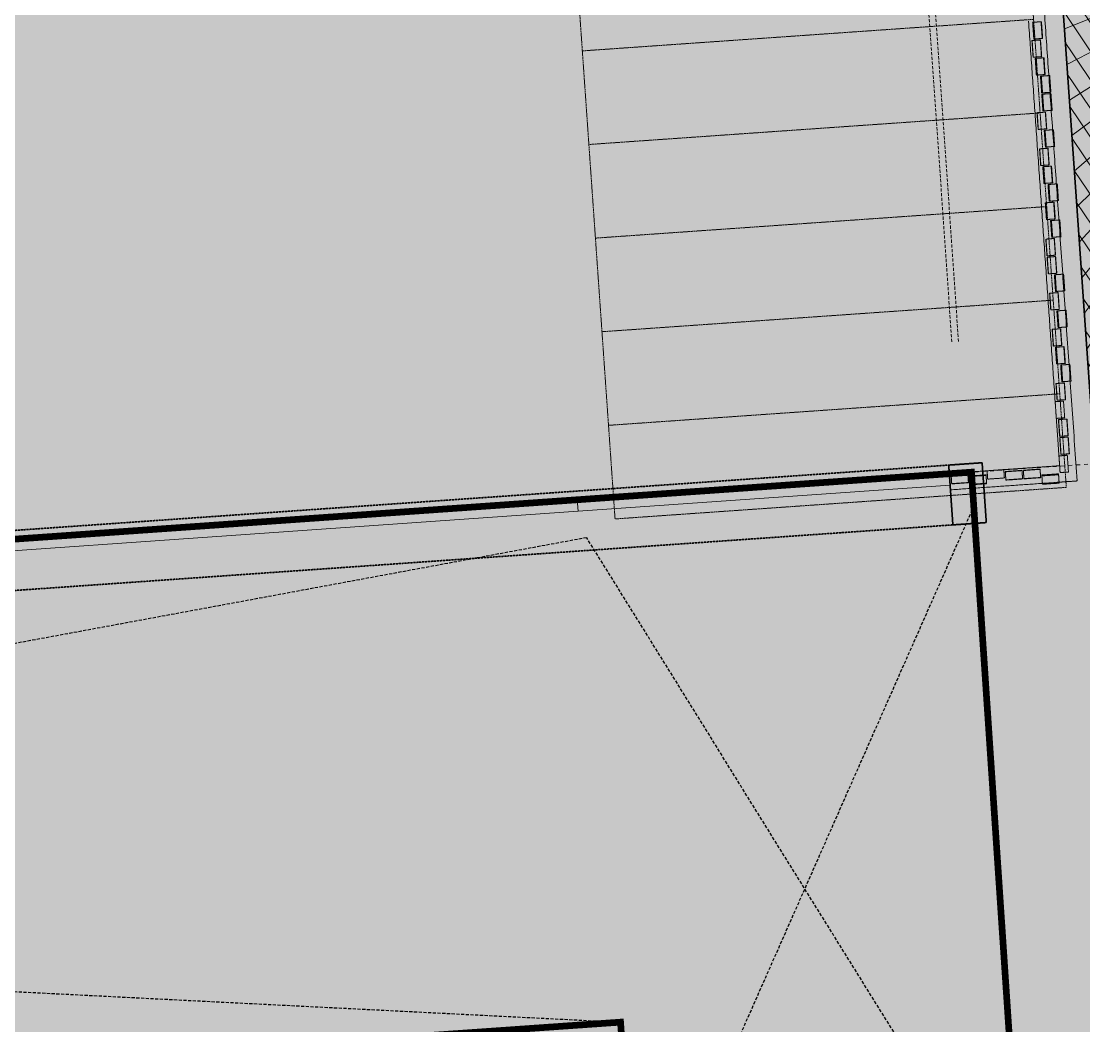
# Model space of a CAD drawing. Header units: millimetres. Extents: x 833941507 to 1669051331, y 817666127 to 1636299673.
# Drawn here: x 834531893 to 834535064, y 817975654 to 817978651 of the extents above; entities that cross this region are included whole.
import ezdxf

# ---------------------------------------------------------------- set-up
doc = ezdxf.new("R2010")
doc.units = ezdxf.units.MM
doc.header["$LTSCALE"] = 3
for name, pattern in [('3A35X-MADL-P-LRR-B01_seating$0$B0703', [4.6875, 3.125, -1.5625]), ('3A35X-MADL-P-LRR-B01_seating$0$HIDDEN', [0.375, 0.25, -0.125]), ('3A35X-MADL-P-LT-B01-0$0$ACAD_ISO02W033', [5, 4, -1]), ('ACAD_ISO04W033', [10, 8, -1, 0, -1]), ('B0606', [0.7813, 0.39065, -0.39065]), ('B0701', [2.34375, 1.5625, -0.78125]), ('B0703', [4.6875, 3.125, -1.5625]), ('HIDDEN', [0.375, 0.25, -0.125])]:
    doc.linetypes.add(name, pattern=pattern)
for name, color, linetype, lineweight in [('3A35X-MADL-P-LRR-B01_seating$0$UAJ-22INWA', 6, 'Continuous', 35), ('Hatch (LTC&CB)', 252, 'Continuous', 35), ('UAJ-22INWA', 6, 'Continuous', 35), ('UAJ-22INWA-a', 1, 'Continuous', 13), ('UAJ-22INWA-h', 251, 'Continuous', 9), ('UAJ-23FLOR-h', 251, 'Continuous', 9), ('UAJ-23FLOR-y', 8, 'B0701', 9), ('UAJ-24STAI', 8, 'Continuous', 35), ('UAJ-24STAI-a', 9, '3A35X-MADL-P-LT-B01-0$0$ACAD_ISO02W033', 13), ('UAJ-24STAI-d', 7, 'Continuous', 5), ('UAJ-24STAI-x', 9, 'ACAD_ISO04W033', 5), ('UAJ-24STAI-z', 8, 'B0606', 9), ('UAJ-25CEIL-z', 8, 'B0703', 9), ('UAJ-34RAIL-a', 1, 'Continuous', 13), ('UAJ-34RAIL-c', 254, 'Continuous', 9)]:
    doc.layers.add(name, color=color, linetype=linetype, lineweight=lineweight)
doc.layers.add('3A35X-MADL-P-LRR-B01_seating$0$UNS-VOID', color=251, linetype='3A35X-MADL-P-LRR-B01_seating$0$HIDDEN')

# ---------------------------------------------------------------- blocks, each defined once
blk = doc.blocks.new('*U418')
at = {"layer": 'UAJ-34RAIL-c'}
h = blk.add_hatch(color=256, dxfattribs=at)
h.dxf.hatch_style = 1
h.paths.add_polyline_path([(2039.4, 1350), (1939.4, 1350), (2301.2, 0), (2401.2, 0)])
h = blk.add_hatch(color=256, dxfattribs=at)
h.dxf.hatch_style = 1
h.paths.add_polyline_path([(1951.5, 1305), (0, 1305), (0, 1260), (1963.5, 1260)])
h = blk.add_hatch(color=256, dxfattribs=at)
h.dxf.hatch_style = 1
h.paths.add_polyline_path([(2277, 90), (0, 90), (0, 45), (2289.1, 45)])
at = {"layer": 'UAJ-24STAI-a'}
for points in [[(1939.4, 1350), (0, 1350), (0, 0), (2301.2, 0)], [(0, 0), (0, 1350)], [(280, 0), (280, 1350)], [(560, 0), (560, 1350)], [(840, 0), (840, 1350)], [(1120, 0), (1120, 1350)], [(1400, 0), (1400, 1350)], [(1680, 0), (1680, 1350)], [(1960, 0), (1960, 1350)], [(2240, 0), (2240, 1350)]]:
    blk.add_lwpolyline(points, dxfattribs=at)
at = {"layer": 'UAJ-24STAI-d'}
blk.add_line((0, 675), (2060, 675), dxfattribs=at)
at = {"layer": 'UAJ-24STAI-d', "flags": 128}
blk.add_lwpolyline([(2301.2, 0), (2185, 433.5), (2055.6, 916.5), (1939.4, 1350)], dxfattribs=at)
at = {"layer": 'UAJ-24STAI-x', "flags": 128}
blk.add_lwpolyline([(2401.2, 0), (2285, 433.5), (2155.6, 916.5), (2039.4, 1350)], dxfattribs=at)
at = {"layer": 'UAJ-24STAI-z'}
for points in [[(0, 0), (0, 1350)], [(280, 0), (280, 1350)], [(560, 0), (560, 1350)], [(840, 0), (840, 1350)], [(1120, 0), (1120, 1350)], [(1400, 0), (1400, 1350)], [(1680, 0), (1680, 1350)], [(1939.4, 1350), (4200, 1350), (4200, 0), (2301.2, 0)], [(1960, 0), (1960, 1350)], [(2240, 0), (2240, 1350)], [(2520, 0), (2520, 1350)], [(2800, 0), (2800, 1350)], [(3080, 0), (3080, 1350)], [(3360, 0), (3360, 1350)], [(3640, 0), (3640, 1350)], [(3920, 0), (3920, 1350)]]:
    blk.add_lwpolyline(points, dxfattribs=at)
at = {"layer": 'UAJ-34RAIL-a'}
blk.add_lwpolyline([(1939.4, 1350), (2301.2, 0), (2401.2, 0), (2039.4, 1350)], close=True, dxfattribs=at)
for points in [[(1963.5, 1260), (0, 1260), (0, 1305), (1951.5, 1305)], [(2289.1, 45), (0, 45), (0, 90), (2277, 90)]]:
    blk.add_lwpolyline(points, dxfattribs=at)
at = {"layer": 'UAJ-34RAIL-c'}
for points in [[(1951.5, 1305), (0, 1305), (0, 1260), (1963.5, 1260)], [(2277, 90), (0, 90), (0, 45), (2289.1, 45)]]:
    blk.add_lwpolyline(points, close=True, dxfattribs=at)
blk = doc.blocks.new('*U320')
at = {"layer": 'UAJ-22INWA-h'}
h = blk.add_hatch(dxfattribs=at)
h.set_pattern_fill('AFWERK', color=256, scale=50)
h.set_pattern_definition([(45, (-100, 24971.02), (-50, 50), []), (135, (-100, 24971.02), (-50, -50), [])])
h.paths.add_polyline_path([(0, 12118.7), (0, 13852.4), (100, 13852.4), (100, 12118.7)])
at = {"layer": 'UAJ-22INWA'}
for p, q in [((0, 12118.7), (0, 13852.4)), ((100, 13852.4), (100, 12122.3))]:
    blk.add_line(p, q, dxfattribs=at)
for points in [[(0, 13852.4), (100, 13852.4)], [(0, 12118.7), (100, 12118.7)]]:
    blk.add_lwpolyline(points, dxfattribs=at)
blk = doc.blocks.new('Finish Walls')
at = {"layer": 'UAJ-22INWA', "linetype": 'HIDDEN'}
for points in [[(834534661.1, 817977326.8), (834527229.2, 817976807.2), (834519797.2, 817976287.7)], [(834534661.1, 817977326.8), (834534710.9, 817977330.3), (834534760.8, 817977333.8)], [(834534661.1, 817977326.8), (834534667.3, 817977237.6), (834534673.5, 817977148.4)], [(834534760.8, 817977333.8), (834534767.1, 817977244.5), (834534773.3, 817977155.3)], [(834519809.7, 817976109.3), (834527241.6, 817976628.8), (834534673.5, 817977148.4)], [(834534773.3, 817977155.3), (834534723.4, 817977151.8), (834534673.5, 817977148.4)]]:
    blk.add_open_spline(points, degree=2, dxfattribs=at)
at = {"layer": 'UAJ-22INWA-a'}
for points in [[(834533552.6, 817977224.3), (834534662.9, 817977301.9), (834534665.4, 817977266.7), (834533555.1, 817977189)], [(834520883.7, 817976336.3), (834533552.6, 817977224.3), (834533555.1, 817977189), (834520886.2, 817976301)]]:
    blk.add_lwpolyline(points, close=True, dxfattribs=at)
for points, degree in [([(834534937, 817978816.2), (834534987.6, 817978092.3), (834535044.4, 817977279.5)], 2), ([(834534911.6, 817978648), (834534912.3, 817978648.1), (834534912.8, 817978648.1), (834534913, 817978648.1)], 3), ([(834534915.1, 817978598.1), (834534913.4, 817978623.1), (834534911.6, 817978648)], 2), ([(834534937.9, 817978649.8), (834534925.5, 817978649), (834534913, 817978648.1)], 2), ([(834534916.5, 817978598.2), (834534914.7, 817978623.2), (834534913, 817978648.1)], 2), ([(834534940.1, 817978599.9), (834534938.3, 817978624.8), (834534936.6, 817978649.8)], 2), ([(834534941.4, 817978600), (834534939.7, 817978624.9), (834534937.9, 817978649.8)], 2), ([(834534909.4, 817978593.7), (834534909.8, 817978593.7), (834534910, 817978593.8), (834534910.1, 817978593.8)], 3), ([(834534912.9, 817978543.8), (834534911.2, 817978568.8), (834534909.4, 817978593.7)], 2), ([(834534935, 817978595.5), (834534922.6, 817978594.6), (834534910.1, 817978593.8)], 2), ([(834534913.6, 817978543.9), (834534911.8, 817978568.8), (834534910.1, 817978593.8)], 2), ([(834534916.5, 817978598.2), (834534916.3, 817978598.2), (834534915.8, 817978598.2), (834534915.1, 817978598.1)], 3), ([(834534916.5, 817978598.2), (834534928.9, 817978599.1), (834534941.4, 817978600)], 2), ([(834534937.8, 817978545.6), (834534936.1, 817978570.5), (834534934.4, 817978595.5)], 2), ([(834534938.5, 817978545.6), (834534936.8, 817978570.6), (834534935, 817978595.5)], 2), ([(834534913.6, 817978543.9), (834534913.5, 817978543.9), (834534913.3, 817978543.9), (834534912.9, 817978543.8)], 3), ([(834534913.6, 817978543.9), (834534926.1, 817978544.8), (834534938.5, 817978545.6)], 2), ([(834534945.5, 817978542.1), (834534933, 817978541.2), (834534920.5, 817978540.4)], 2), ([(834534947.6, 817978492.1), (834534945.9, 817978517.1), (834534944.1, 817978542)], 2), ([(834534948.9, 817978492.2), (834534947.2, 817978517.2), (834534945.5, 817978542.1)], 2), ([(834534919.2, 817978540.3), (834534919.9, 817978540.3), (834534920.4, 817978540.4), (834534920.5, 817978540.4)], 3), ([(834534922.7, 817978490.4), (834534920.9, 817978515.3), (834534919.2, 817978540.3)], 2), ([(834534924, 817978490.5), (834534922.3, 817978515.4), (834534920.5, 817978540.4)], 2), ([(834534924, 817978490.5), (834534923.9, 817978490.5), (834534923.4, 817978490.4), (834534922.7, 817978490.4)], 3), ([(834534924, 817978490.5), (834534936.5, 817978491.4), (834534948.9, 817978492.2)], 2), ([(834534934.9, 817978487.2), (834534936.3, 817978487.3), (834534937.3, 817978487.4), (834534937.6, 817978487.4)], 3), ([(834534938.4, 817978437.4), (834534936.7, 817978462.3), (834534934.9, 817978487.2)], 2), ([(834534962.5, 817978489.2), (834534950.1, 817978488.3), (834534937.6, 817978487.4)], 2), ([(834534941.1, 817978437.6), (834534939.3, 817978462.5), (834534937.6, 817978487.4)], 2), ([(834534966, 817978439.3), (834534964.3, 817978464.2), (834534962.5, 817978489.2)], 2), ([(834534941.1, 817978437.6), (834534940.8, 817978437.5), (834534939.8, 817978437.5), (834534938.4, 817978437.4)], 3), ([(834534938.7, 817978433.4), (834534940.1, 817978433.5), (834534941.1, 817978433.5), (834534941.4, 817978433.6)], 3), ([(834534942.2, 817978383.5), (834534940.4, 817978408.4), (834534938.7, 817978433.4)], 2), ([(834534941.1, 817978437.6), (834534953.6, 817978438.4), (834534966, 817978439.3)], 2), ([(834534966.3, 817978435.3), (834534953.8, 817978434.4), (834534941.4, 817978433.6)], 2), ([(834534944.9, 817978383.7), (834534943.1, 817978408.6), (834534941.4, 817978433.6)], 2), ([(834534969.8, 817978385.4), (834534968, 817978410.4), (834534966.3, 817978435.3)], 2), ([(834534944.9, 817978383.7), (834534944.6, 817978383.7), (834534943.5, 817978383.6), (834534942.2, 817978383.5)], 3), ([(834534944.9, 817978383.7), (834534957.3, 817978384.6), (834534969.8, 817978385.4)], 2), ([(834534924.5, 817978378.2), (834534924.8, 817978378.3), (834534925.1, 817978378.3), (834534925.2, 817978378.3)], 3), ([(834534928, 817978328.4), (834534926.2, 817978353.3), (834534924.5, 817978378.2)], 2), ([(834534950.1, 817978380), (834534937.6, 817978379.2), (834534925.2, 817978378.3)], 2), ([(834534928.6, 817978328.4), (834534926.9, 817978353.4), (834534925.2, 817978378.3)], 2), ([(834534952.9, 817978330.1), (834534951.2, 817978355.1), (834534949.4, 817978380)], 2), ([(834534953.6, 817978330.2), (834534951.8, 817978355.1), (834534950.1, 817978380)], 2), ([(834534928.6, 817978328.4), (834534928.6, 817978328.4), (834534928.3, 817978328.4), (834534928, 817978328.4)], 3), ([(834534928.6, 817978328.4), (834534941.1, 817978329.3), (834534953.6, 817978330.2)], 2), ([(834534946.2, 817978325.6), (834534947.6, 817978325.7), (834534948.6, 817978325.8), (834534948.9, 817978325.8)], 3), ([(834534949.7, 817978275.8), (834534948, 817978300.7), (834534946.2, 817978325.6)], 2), ([(834534973.8, 817978327.6), (834534961.4, 817978326.7), (834534948.9, 817978325.8)], 2), ([(834534952.4, 817978275.9), (834534950.6, 817978300.9), (834534948.9, 817978325.8)], 2), ([(834534977.3, 817978277.7), (834534975.6, 817978302.6), (834534973.8, 817978327.6)], 2), ([(834534932, 817978270.5), (834534932.4, 817978270.5), (834534932.6, 817978270.6), (834534932.7, 817978270.6)], 3), ([(834534935.5, 817978220.6), (834534933.8, 817978245.6), (834534932, 817978270.5)], 2), ([(834534957.6, 817978272.3), (834534945.2, 817978271.4), (834534932.7, 817978270.6)], 2), ([(834534936.2, 817978220.7), (834534934.4, 817978245.6), (834534932.7, 817978270.6)], 2), ([(834534952.4, 817978275.9), (834534952.1, 817978275.9), (834534951.1, 817978275.9), (834534949.7, 817978275.8)], 3), ([(834534952.4, 817978275.9), (834534964.9, 817978276.8), (834534977.3, 817978277.7)], 2), ([(834534960.4, 817978222.4), (834534958.7, 817978247.3), (834534957, 817978272.3)], 2), ([(834534961.1, 817978222.4), (834534959.4, 817978247.4), (834534957.6, 817978272.3)], 2), ([(834534936.2, 817978220.7), (834534936.1, 817978220.7), (834534935.8, 817978220.7), (834534935.5, 817978220.6)], 3), ([(834534936.2, 817978220.7), (834534948.6, 817978221.6), (834534961.1, 817978222.4)], 2), ([(834534941.8, 817978217.1), (834534942.5, 817978217.1), (834534943, 817978217.1), (834534943.1, 817978217.2)], 3), ([(834534945.3, 817978167.2), (834534943.5, 817978192.1), (834534941.8, 817978217.1)], 2), ([(834534968.1, 817978218.9), (834534955.6, 817978218), (834534943.1, 817978217.2)], 2), ([(834534946.6, 817978167.3), (834534944.9, 817978192.2), (834534943.1, 817978217.2)], 2), ([(834534970.2, 817978168.9), (834534968.5, 817978193.9), (834534966.7, 817978218.8)], 2), ([(834534971.5, 817978169), (834534969.8, 817978194), (834534968.1, 817978218.9)], 2), ([(834534946.6, 817978167.3), (834534946.5, 817978167.3), (834534945.9, 817978167.2), (834534945.3, 817978167.2)], 3), ([(834534946.6, 817978167.3), (834534959.1, 817978168.1), (834534971.5, 817978169)], 2), ([(834534957.5, 817978164), (834534958.9, 817978164.1), (834534959.9, 817978164.2), (834534960.2, 817978164.2)], 3), ([(834534961, 817978114.2), (834534959.2, 817978139.1), (834534957.5, 817978164)], 2), ([(834534985.1, 817978166), (834534972.7, 817978165.1), (834534960.2, 817978164.2)], 2), ([(834534963.7, 817978114.3), (834534961.9, 817978139.3), (834534960.2, 817978164.2)], 2), ([(834534988.6, 817978116.1), (834534986.9, 817978141), (834534985.1, 817978166)], 2), ([(834534949.3, 817978109.3), (834534950, 817978109.4), (834534950.5, 817978109.4), (834534950.6, 817978109.4)], 3), ([(834534952.8, 817978059.4), (834534951, 817978084.4), (834534949.3, 817978109.3)], 2), ([(834534975.6, 817978111.2), (834534963.1, 817978110.3), (834534950.6, 817978109.4)], 2), ([(834534954.1, 817978059.5), (834534952.4, 817978084.5), (834534950.6, 817978109.4)], 2), ([(834534963.7, 817978114.3), (834534963.4, 817978114.3), (834534962.4, 817978114.2), (834534961, 817978114.2)], 3), ([(834534963.7, 817978114.3), (834534976.2, 817978115.2), (834534988.6, 817978116.1)], 2), ([(834534977.7, 817978061.2), (834534976, 817978086.1), (834534974.2, 817978111.1)], 2), ([(834534979.1, 817978061.3), (834534977.3, 817978086.2), (834534975.6, 817978111.2)], 2), ([(834534954.1, 817978059.5), (834534954, 817978059.5), (834534953.5, 817978059.5), (834534952.8, 817978059.4)], 3), ([(834534954.1, 817978059.5), (834534966.6, 817978060.4), (834534979.1, 817978061.3)], 2), ([(834534965, 817978056.3), (834534966.4, 817978056.4), (834534967.4, 817978056.5), (834534967.7, 817978056.5)], 3), ([(834534968.5, 817978006.4), (834534966.8, 817978031.4), (834534965, 817978056.3)], 2), ([(834534992.7, 817978058.2), (834534980.2, 817978057.4), (834534967.7, 817978056.5)], 2), ([(834534971.2, 817978006.6), (834534969.5, 817978031.5), (834534967.7, 817978056.5)], 2), ([(834534996.2, 817978008.3), (834534994.4, 817978033.3), (834534992.7, 817978058.2)], 2), ([(834534976.5, 817978003), (834534964, 817978002.1), (834534951.5, 817978001.2)], 2), ([(834534971.2, 817978006.6), (834534970.9, 817978006.6), (834534969.9, 817978006.5), (834534968.5, 817978006.4)], 3), ([(834534971.2, 817978006.6), (834534983.7, 817978007.5), (834534996.2, 817978008.3)], 2), ([(834534979.3, 817977953), (834534977.5, 817977978), (834534975.8, 817978002.9)], 2), ([(834534979.9, 817977953.1), (834534978.2, 817977978), (834534976.5, 817978003)], 2), ([(834534950.8, 817978001.2), (834534951.2, 817978001.2), (834534951.4, 817978001.2), (834534951.5, 817978001.2)], 3), ([(834534954.3, 817977951.3), (834534952.6, 817977976.2), (834534950.8, 817978001.2)], 2), ([(834534955, 817977951.3), (834534953.3, 817977976.3), (834534951.5, 817978001.2)], 2), ([(834534954.6, 817977947.3), (834534955, 817977947.3), (834534955.2, 817977947.3), (834534955.3, 817977947.3)], 3), ([(834534958.1, 817977897.4), (834534956.4, 817977922.4), (834534954.6, 817977947.3)], 2), ([(834534955, 817977951.3), (834534954.9, 817977951.3), (834534954.7, 817977951.3), (834534954.3, 817977951.3)], 3), ([(834534955, 817977951.3), (834534967.5, 817977952.2), (834534979.9, 817977953.1)], 2), ([(834534980.2, 817977949.1), (834534967.8, 817977948.2), (834534955.3, 817977947.3)], 2), ([(834534958.8, 817977897.5), (834534957, 817977922.4), (834534955.3, 817977947.3)], 2), ([(834534983, 817977899.2), (834534981.3, 817977924.1), (834534979.6, 817977949)], 2), ([(834534983.7, 817977899.2), (834534982, 817977924.2), (834534980.2, 817977949.1)], 2), ([(834534958.8, 817977897.5), (834534958.7, 817977897.5), (834534958.4, 817977897.4), (834534958.1, 817977897.4)], 3), ([(834534958.8, 817977897.5), (834534971.2, 817977898.3), (834534983.7, 817977899.2)], 2), ([(834534976.3, 817977894.7), (834534977.7, 817977894.8), (834534978.7, 817977894.9), (834534979, 817977894.9)], 3), ([(834534979.8, 817977844.8), (834534978.1, 817977869.7), (834534976.3, 817977894.7)], 2), ([(834535004, 817977896.6), (834534991.5, 817977895.7), (834534979, 817977894.9)], 2), ([(834534982.5, 817977845), (834534980.8, 817977869.9), (834534979, 817977894.9)], 2), ([(834535007.5, 817977846.7), (834535005.7, 817977871.7), (834535004, 817977896.6)], 2), ([(834534982.5, 817977845), (834534982.2, 817977845), (834534981.2, 817977844.9), (834534979.8, 817977844.8)], 3), ([(834534982.5, 817977845), (834534995, 817977845.9), (834535007.5, 817977846.7)], 2), ([(834534962.1, 817977839.6), (834534962.5, 817977839.6), (834534962.7, 817977839.6), (834534962.8, 817977839.6)], 3), ([(834534965.6, 817977789.7), (834534963.9, 817977814.6), (834534962.1, 817977839.6)], 2), ([(834534987.8, 817977841.4), (834534975.3, 817977840.5), (834534962.8, 817977839.6)], 2), ([(834534966.3, 817977789.7), (834534964.6, 817977814.7), (834534962.8, 817977839.6)], 2), ([(834534990.6, 817977791.4), (834534988.8, 817977816.4), (834534987.1, 817977841.3)], 2), ([(834534991.2, 817977791.5), (834534989.5, 817977816.4), (834534987.8, 817977841.4)], 2), ([(834534966.3, 817977789.7), (834534966.2, 817977789.7), (834534966, 817977789.7), (834534965.6, 817977789.7)], 3), ([(834534966.3, 817977789.7), (834534978.8, 817977790.6), (834534991.2, 817977791.5)], 2), ([(834534983.9, 817977787), (834534985.2, 817977787), (834534986.3, 817977787.1), (834534986.6, 817977787.1)], 3), ([(834534987.4, 817977737.1), (834534985.6, 817977762), (834534983.9, 817977787)], 2), ([(834535011.5, 817977788.9), (834534999, 817977788), (834534986.6, 817977787.1)], 2), ([(834534990, 817977737.3), (834534988.3, 817977762.2), (834534986.6, 817977787.1)], 2), ([(834535015, 817977739), (834535013.2, 817977763.9), (834535011.5, 817977788.9)], 2), ([(834534969.7, 817977731.8), (834534970, 817977731.9), (834534970.3, 817977731.9), (834534970.3, 817977731.9)], 3), ([(834534973.2, 817977681.9), (834534971.4, 817977706.9), (834534969.7, 817977731.8)], 2), ([(834534995.3, 817977733.6), (834534982.8, 817977732.7), (834534970.3, 817977731.9)], 2), ([(834534973.8, 817977682), (834534972.1, 817977706.9), (834534970.3, 817977731.9)], 2), ([(834534990, 817977737.3), (834534989.8, 817977737.2), (834534988.7, 817977737.2), (834534987.4, 817977737.1)], 3), ([(834534990, 817977737.3), (834535002.5, 817977738.1), (834535015, 817977739)], 2), ([(834534998.1, 817977683.7), (834534996.4, 817977708.6), (834534994.6, 817977733.6)], 2), ([(834534998.8, 817977683.7), (834534997, 817977708.7), (834534995.3, 817977733.6)], 2), ([(834534973.8, 817977682), (834534973.8, 817977682), (834534973.5, 817977682), (834534973.2, 817977681.9)], 3), ([(834534973.8, 817977682), (834534986.3, 817977682.9), (834534998.8, 817977683.7)], 2), ([(834534979.4, 817977678.4), (834534980.1, 817977678.4), (834534980.6, 817977678.5), (834534980.8, 817977678.5)], 3), ([(834534982.9, 817977628.5), (834534981.2, 817977653.4), (834534979.4, 817977678.4)], 2), ([(834535005.7, 817977680.2), (834534993.2, 817977679.3), (834534980.8, 817977678.5)], 2), ([(834534984.3, 817977628.6), (834534982.5, 817977653.5), (834534980.8, 817977678.5)], 2), ([(834535007.9, 817977630.2), (834535006.1, 817977655.2), (834535004.4, 817977680.1)], 2), ([(834535009.2, 817977630.3), (834535007.5, 817977655.3), (834535005.7, 817977680.2)], 2), ([(834534984.3, 817977628.6), (834534984.1, 817977628.6), (834534983.6, 817977628.5), (834534982.9, 817977628.5)], 3), ([(834534984.3, 817977628.6), (834534996.7, 817977629.5), (834535009.2, 817977630.3)], 2), ([(834534995.2, 817977625.3), (834534996.5, 817977625.4), (834534997.6, 817977625.5), (834534997.9, 817977625.5)], 3), ([(834534998.6, 817977575.5), (834534996.9, 817977600.4), (834534995.2, 817977625.3)], 2), ([(834535022.8, 817977627.3), (834535010.3, 817977626.4), (834534997.9, 817977625.5)], 2), ([(834535001.3, 817977575.7), (834534999.6, 817977600.6), (834534997.9, 817977625.5)], 2), ([(834535026.3, 817977577.4), (834535024.5, 817977602.3), (834535022.8, 817977627.3)], 2), ([(834534981, 817977570.2), (834534981.3, 817977570.2), (834534981.6, 817977570.3), (834534981.6, 817977570.3)], 3), ([(834534984.5, 817977520.3), (834534982.7, 817977545.3), (834534981, 817977570.2)], 2), ([(834535006.6, 817977572), (834534994.1, 817977571.1), (834534981.6, 817977570.3)], 2), ([(834534985.1, 817977520.4), (834534983.4, 817977545.3), (834534981.6, 817977570.3)], 2), ([(834535001.3, 817977575.7), (834535001.1, 817977575.6), (834535000, 817977575.6), (834534998.6, 817977575.5)], 3), ([(834535001.3, 817977575.7), (834535013.8, 817977576.5), (834535026.3, 817977577.4)], 2), ([(834535009.4, 817977522.1), (834535007.7, 817977547), (834535005.9, 817977572)], 2), ([(834535010.1, 817977522.1), (834535008.3, 817977547.1), (834535006.6, 817977572)], 2), ([(834535003.7, 817977517.7), (834534991.2, 817977516.8), (834534978.8, 817977515.9)], 2), ([(834534982.2, 817977466.1), (834534980.5, 817977491), (834534978.8, 817977515.9)], 2), ([(834534985.1, 817977520.4), (834534985.1, 817977520.4), (834534984.8, 817977520.4), (834534984.5, 817977520.3)], 3), ([(834534985.1, 817977520.4), (834534997.6, 817977521.3), (834535010.1, 817977522.1)], 2), ([(834535007.2, 817977467.8), (834535005.4, 817977492.7), (834535003.7, 817977517.7)], 2), ([(834534982.2, 817977466.1), (834534994.7, 817977466.9), (834535007.2, 817977467.8)], 2), ([(834535014.1, 817977464.3), (834535001.6, 817977463.4), (834534989.2, 817977462.5)], 2), ([(834535016.9, 817977414.3), (834535015.2, 817977439.3), (834535013.4, 817977464.2)], 2), ([(834535017.6, 817977414.4), (834535015.9, 817977439.3), (834535014.1, 817977464.3)], 2), ([(834534988.5, 817977462.5), (834534988.8, 817977462.5), (834534989.1, 817977462.5), (834534989.2, 817977462.5)], 3), ([(834534992, 817977412.6), (834534990.2, 817977437.5), (834534988.5, 817977462.5)], 2), ([(834534992.7, 817977412.7), (834534990.9, 817977437.6), (834534989.2, 817977462.5)], 2), ([(834534992.7, 817977412.7), (834534992.6, 817977412.6), (834534992.3, 817977412.6), (834534992, 817977412.6)], 3), ([(834534992.3, 817977408.6), (834534992.6, 817977408.6), (834534992.9, 817977408.7), (834534992.9, 817977408.7)], 3), ([(834534995.8, 817977358.7), (834534994, 817977383.7), (834534992.3, 817977408.6)], 2), ([(834534992.7, 817977412.7), (834535005.1, 817977413.5), (834535017.6, 817977414.4)], 2), ([(834535017.9, 817977410.4), (834535005.4, 817977409.5), (834534992.9, 817977408.7)], 2), ([(834534996.4, 817977358.8), (834534994.7, 817977383.7), (834534992.9, 817977408.7)], 2), ([(834535020.7, 817977360.5), (834535019, 817977385.4), (834535017.2, 817977410.4)], 2), ([(834535021.4, 817977360.5), (834535019.6, 817977385.5), (834535017.9, 817977410.4)], 2), ([(834535015, 817977356.1), (834535002.5, 817977355.2), (834534990.1, 817977354.3)], 2), ([(834534993.5, 817977304.5), (834534991.8, 817977329.4), (834534990.1, 817977354.3)], 2), ([(834534996.4, 817977358.8), (834534996.4, 817977358.8), (834534996.1, 817977358.8), (834534995.8, 817977358.7)], 3), ([(834534996.4, 817977358.8), (834535008.9, 817977359.7), (834535021.4, 817977360.5)], 2), ([(834535018.5, 817977306.2), (834535016.7, 817977331.1), (834535015, 817977356.1)], 2), ([(834534775.6, 817977309.8), (834534800.6, 817977311.5), (834534825.5, 817977313.3)], 2), ([(834534775.6, 817977309.8), (834534776.5, 817977297.3), (834534777.4, 817977284.9)], 2), ([(834534827.2, 817977288.4), (834534826.4, 817977300.8), (834534825.5, 817977313.3)], 2), ([(834534829.9, 817977307.6), (834534854.9, 817977309.3), (834534879.8, 817977311.1)], 2), ([(834534830, 817977306.9), (834534830, 817977307), (834534829.9, 817977307.2), (834534829.9, 817977307.6)], 3), ([(834534830, 817977306.9), (834534854.9, 817977308.7), (834534879.8, 817977310.4)], 2), ([(834534830, 817977306.9), (834534830.8, 817977294.4), (834534831.7, 817977282)], 2), ([(834534879.8, 817977311.1), (834534879.8, 817977310.7), (834534879.8, 817977310.5), (834534879.8, 817977310.4)], 3), ([(834534881.6, 817977285.5), (834534880.7, 817977297.9), (834534879.8, 817977310.4)], 2), ([(834534883.8, 817977311.4), (834534908.7, 817977313.1), (834534933.7, 817977314.8)], 2), ([(834534883.8, 817977310.7), (834534908.8, 817977312.4), (834534933.7, 817977314.2)], 2), ([(834534883.8, 817977310.7), (834534883.8, 817977310.7), (834534883.8, 817977311), (834534883.8, 817977311.4)], 3), ([(834534883.8, 817977310.7), (834534884.7, 817977298.2), (834534885.6, 817977285.7)], 2), ([(834534933.7, 817977314.8), (834534933.7, 817977314.5), (834534933.7, 817977314.2), (834534933.7, 817977314.2)], 3), ([(834534935.5, 817977289.2), (834534934.6, 817977301.7), (834534933.7, 817977314.2)], 2), ([(834534993.5, 817977304.5), (834535006, 817977305.3), (834535018.5, 817977306.2)], 2), ([(834534666.3, 817977253), (834534664.6, 817977277.5), (834534662.9, 817977301.9)], 2), ([(834534995.5, 817977276.1), (834534830.9, 817977264.6), (834534666.3, 817977253)], 2), ([(834534668.3, 817977296.3), (834534693.2, 817977298), (834534718.2, 817977299.8)], 2), ([(834534668.4, 817977295.6), (834534668.4, 817977295.7), (834534668.3, 817977295.9), (834534668.3, 817977296.3)], 3), ([(834534668.4, 817977295.6), (834534693.3, 817977297.4), (834534718.2, 817977299.1)], 2), ([(834534668.4, 817977295.6), (834534669.2, 817977283.1), (834534670.1, 817977270.7)], 2), ([(834534670.1, 817977271.3), (834534695, 817977273.1), (834534719.9, 817977274.8)], 2), ([(834534670.1, 817977270.7), (834534695, 817977272.4), (834534720, 817977274.2)], 2), ([(834534718.2, 817977299.8), (834534718.2, 817977299.4), (834534718.2, 817977299.2), (834534718.2, 817977299.1)], 3), ([(834534720, 817977274.2), (834534719.1, 817977286.6), (834534718.2, 817977299.1)], 2), ([(834534722.6, 817977294.1), (834534747.5, 817977295.8), (834534772.5, 817977297.6)], 2), ([(834534722.7, 817977292.7), (834534722.7, 817977292.9), (834534722.6, 817977293.4), (834534722.6, 817977294.1)], 3), ([(834534722.7, 817977292.7), (834534747.6, 817977294.5), (834534772.6, 817977296.2)], 2), ([(834534722.7, 817977292.7), (834534723.6, 817977280.3), (834534724.4, 817977267.8)], 2), ([(834534772.5, 817977297.6), (834534772.5, 817977296.9), (834534772.6, 817977296.4), (834534772.6, 817977296.2)], 3), ([(834534774.3, 817977271.3), (834534773.4, 817977283.7), (834534772.6, 817977296.2)], 2), ([(834534777.4, 817977284.9), (834534802.3, 817977286.6), (834534827.2, 817977288.4)], 2), ([(834534831.7, 817977282.6), (834534856.6, 817977284.4), (834534881.5, 817977286.1)], 2), ([(834534831.7, 817977282), (834534856.6, 817977283.7), (834534881.6, 817977285.5)], 2), ([(834534885.5, 817977286.4), (834534910.5, 817977288.2), (834534935.4, 817977289.9)], 2), ([(834534885.6, 817977285.7), (834534910.5, 817977287.5), (834534935.5, 817977289.2)], 2), ([(834534938.9, 817977297.2), (834534963.8, 817977298.9), (834534988.8, 817977300.6)], 2), ([(834534939.1, 817977294.5), (834534939.1, 817977294.7), (834534939, 817977295.8), (834534938.9, 817977297.2)], 3), ([(834534939.1, 817977294.5), (834534964, 817977296.2), (834534989, 817977298)], 2), ([(834534939.1, 817977294.5), (834534940, 817977282), (834534940.8, 817977269.5)], 2), ([(834534988.8, 817977300.6), (834534988.9, 817977299.3), (834534989, 817977298.2), (834534989, 817977298)], 3), ([(834534990.7, 817977273), (834534989.8, 817977285.5), (834534989, 817977298)], 2), ([(834535044.4, 817977279.5), (834535020, 817977277.8), (834534995.5, 817977276.1)], 2), ([(834534724.3, 817977269.1), (834534749.3, 817977270.9), (834534774.2, 817977272.6)], 2), ([(834534724.4, 817977267.8), (834534749.4, 817977269.5), (834534774.3, 817977271.3)], 2), ([(834534940.8, 817977269.5), (834534965.8, 817977271.3), (834534990.7, 817977273)], 2)]:
    blk.add_open_spline(points, degree=degree, dxfattribs=at)
at = {"layer": 'UAJ-22INWA-h'}
for points in [[(834534899.4, 817978651.2), (834534939.1, 817978083.5), (834534978.8, 817977515.9)], [(834534982.2, 817977466.1), (834534985.8, 817977415.5), (834534992.1, 817977324.9)], [(834534775.6, 817977309.8), (834534719.3, 817977305.9), (834534662.9, 817977301.9)], [(834534992.1, 817977324.9), (834534908.8, 817977319.1), (834534825.5, 817977313.3)]]:
    blk.add_open_spline(points, degree=2, dxfattribs=at)
at = {"layer": 'UAJ-22INWA', "xscale": -1, "rotation": 3.998908661042605}
blk.add_blockref('*U320', (834536049.8, 817965134.5), dxfattribs=at)
blk = doc.blocks.new('LRR Curtain')
at = {"layer": 'UAJ-25CEIL-z', "linetype": 'B0703'}
for points in [[(-20980.1, -65342.3), (-20980.1, -50292.3, 0.414214), (-21490.1, -49782.3), (-35490.1, -49782.3, 0.414214), (-36000.1, -50292.3), (-36000.1, -65342.3)], [(-21000.1, -65342.3), (-21000.1, -50292.3, 0.414214), (-21490.1, -49802.3), (-35490.1, -49802.3, 0.414214), (-35980.1, -50292.3), (-35980.1, -65342.3)]]:
    blk.add_lwpolyline(points, format="xyb", dxfattribs=at)
blk = doc.blocks.new('LRR-B01-WALL FINISH')
at = {"layer": 'UAJ-23FLOR-y', "linetype": 'B0606', "ltscale": 10}
blk.add_lwpolyline([(834519235.5, 817976221.6), (834535186.7, 817977337.3)], dxfattribs=at)
blk.add_blockref('Finish Walls', (0, 0))
at = {"rotation": 3.998908525846276}
blk.add_blockref('LRR Curtain', (834551062.6, 818044341.9), dxfattribs=at)
blk = doc.blocks.new('GBP-LTC-LB01')
at = {"layer": 'UAJ-23FLOR-h'}
h = blk.add_hatch(dxfattribs=at)
h.set_pattern_fill('EARTH,_O', color=256, scale=180, angle=45)
h.set_pattern_definition([(48.9989, (834576001.8, 818046085.3), (-112.727, 1612.5107), [1143, -1143]), (48.9989, (834575678.3, 818046366.6), (-112.727, 1612.5107), [1143, -1143]), (48.9989, (834575354.8, 818046647.8), (-112.727, 1612.5107), [1143, -1143]), (138.9989, (834575340.7, 818046849.3), (-1612.5107, -112.727), [1143, -1143]), (138.9989, (834575621.9, 818047172.8), (-1612.5107, -112.727), [1143, -1143]), (138.9989, (834575903.1, 818047496.3), (-1612.5107, -112.727), [1143, -1143])])
h.paths.add_polyline_path([(834572173.1, 818200349.2), (834310583.7, 818182062.1), (834331502.2, 817882831.7), (834364939.7, 817885169.2), (834473095.7, 818011283.6), (834480533.7, 818020120.4), (834485095.1, 818025709.5), (834491375.7, 818033619), (834497063.4, 818041013), (834493145.8, 818043678.7), (834512788.5, 818074029.2), (834518712.5, 818083675.2), (834526231.3, 818096325.1), (834534646, 818111073), (834545956, 818131981.3), (834557204.6, 818154198.8), (834564040, 818168496.8), (834570941.2, 818183576.4), (834578367.8, 818200696.3)])
h.paths.add_polyline_path([(834382131.3, 817956470), (834418268.7, 817958996.1), (834422062.4, 817963855.9), (834428403, 817964299.4), (834467239.2, 818010695.6), (834466445.2, 818021738.8), (834476097.7, 818035709), (834485267.1, 818048983.2), (834487014.9, 818051460.4), (834497268.3, 818067303.4), (834492893.4, 818129890.1), (834448056.6, 818126755.7), (834416896.6, 818105052.1), (834382061.4, 818080789), (834386167.4, 818022059.2), (834377588.4, 818021459.5)], flags=16)
edge = h.paths.add_edge_path(flags=16)
edge.add_line((834540292.3, 818142076.1), (834533466.3, 818141614.1))
edge.add_line((834533466.3, 818141614.1), (834523258, 818143862.7))
edge.add_line((834523258, 818143862.7), (834525896.9, 818155838.9))
edge.add_arc((834558382.4, 818267025.4), 115835, 237.218398, 253.713127, ccw=False)
edge.add_line((834495664.9, 818169638.3), (834498267.6, 818132357))
edge.add_line((834498267.6, 818132357), (834496346.4, 818130135))
edge.add_line((834496346.4, 818130135), (834492879.9, 818129892.7))
edge.add_line((834492879.9, 818129892.7), (834494229.6, 818110587.6))
edge.add_line((834494229.6, 818110587.6), (834496326.1, 818110708.4))
edge.add_line((834496326.1, 818110708.4), (834498420.2, 818080753.6))
edge.add_line((834498420.2, 818080753.6), (834498046.1, 818080727.4))
edge.add_line((834498046.1, 818080727.4), (834498254.5, 818077746.4))
edge.add_line((834498254.5, 818077746.4), (834503061.1, 818078082.4))
edge.add_line((834503061.1, 818078082.4), (834504979.5, 818081212.1))
edge.add_line((834504979.5, 818081212.1), (834509429, 818088470.9))
edge.add_line((834509429, 818088470.9), (834515217.2, 818097913.6))
edge.add_line((834515217.2, 818097913.6), (834526067.4, 818116415.5))
edge.add_line((834526067.4, 818116415.5), (834532489.2, 818127888.7))
edge.add_line((834532489.2, 818127888.7), (834534830.9, 818132146.3))
edge.add_line((834534830.9, 818132146.3), (834540292.3, 818142076.1))
h = blk.add_hatch(dxfattribs=at)
h.set_pattern_fill('EARTH,_O', color=256, scale=180, angle=45)
h.set_pattern_definition([(45.0000001, (-1082349.7, 54794.9), (-3e-06, 1616.4461018), [1143, -1143]), (45.0000001, (-1082652.8, 55098), (-3e-06, 1616.4461018), [1143, -1143]), (45.0000001, (-1082955.9, 55401.1), (-3e-06, 1616.4461018), [1143, -1143]), (135.0000001, (-1082955.9, 55603.1), (-1616.4461018, -3e-06), [1143, -1143]), (135.0000001, (-1082652.8, 55906.2), (-1616.4461018, -3e-06), [1143, -1143]), (135.0000001, (-1082349.7, 56209.3), (-1616.4461018, -3e-06), [1143, -1143])])
h.paths.add_polyline_path([(834669469.3, 818015499.2), (834651080.8, 818014213.8), (834651091.3, 818014066), (834669479.8, 818015351.5)], flags=16)
edge = h.paths.add_edge_path()
edge.add_arc((834611763.6, 818123015.1), 22001.3, 94.00072, 118.68868)
edge.add_line((834601201.9, 818142315.5), (834593918.3, 818141228.4))
edge.add_arc((834611768.4, 818123014), 25502.7, 93.99716, 134.42127, ccw=False)
edge.add_line((834609990.7, 818148454.7), (834618164.4, 818149025.8))
edge.add_line((834618164.4, 818149025.8), (834618408.3, 818145534.9))
edge.add_line((834618408.3, 818145534.9), (834616365.4, 818145392.2))
edge.add_line((834616365.4, 818145392.2), (834616609.4, 818141900.7))
edge.add_line((834616609.4, 818141900.7), (834611621.5, 818141552.2))
edge.add_line((834611621.5, 818141552.2), (834611377.6, 818145043.1))
edge.add_line((834611377.6, 818145043.1), (834610228.6, 818144962.7))
h.paths.add_polyline_path([(834673232.9, 818197365.9), (834607546.5, 818192773.9), (834599172.5, 818174435.3), (834588349.1, 818152374.5), (834578621.5, 818133890.7), (834568418.3, 818115665.3), (834556456.7, 818095618.3), (834546606.4, 818080041.6), (834532219.3, 818058623.7), (834523692.2, 818046595.7), (834515683.5, 818035708.5), (834508244.2, 818025929.9), (834500656.3, 818016266.1), (834489786.8, 818002934.1), (834483448.3, 817995421.3), (834478637.6, 817989841.7), (834458453.8, 817967379.3), (834441506.5, 817949096.4), (834383075.7, 817886437.1), (834482026.7, 817893354.5), (834551919, 817920008.6), (834634905.1, 817930637.1), (834634023, 817939309.4), (834633770.1, 817941795.9), (834633577.7, 817943687), (834508697, 817930983.6), (834507053.5, 817930191.4), (834506409.5, 817939427), (834507656.9, 817945566.7), (834503417.1, 818006767), (834503064.4, 818011762.7), (834514052.9, 818025791.9), (834520784.7, 818034889.3), (834526318.9, 818042436.9), (834532381.7, 818050705.6), (834536345.7, 818056472.7), (834542258.4, 818065225.6), (834550405.9, 818077286.9), (834561579, 818095002), (834574522.7, 818117080), (834587768.9, 818140310.2), (834609774.1, 818143595), (834610002, 818140335.9), (834634252.5, 818142031.5), (834636806.9, 818105492.5), (834642791.5, 818105913.7), (834646278.6, 818056032.6), (834640293.2, 818055614.2), (834643382.3, 818011424.9), (834641138.4, 818011268), (834645775.8, 817944927.9), (834639048.4, 817944243.5), (834640362.1, 817931328.1), (834651070.4, 817932706.9), (834650587.7, 817936476.1), (834685105.7, 817940896.9), (834685588.5, 817937127.6), (834691373.8, 817937868.6)])
at = {"layer": '3A35X-MADL-P-LRR-B01_seating$0$UAJ-22INWA', "linetype": '3A35X-MADL-P-LRR-B01_seating$0$B0703', "const_width": 20}
blk.add_lwpolyline([(834520858.7, 817976335.1), (834520967.7, 817974775.8), (834533681.7, 817975664.6), (834533732.8, 817974934), (834534882.7, 817975014.4), (834534729, 817977305.7)], close=True, dxfattribs=at)
at = {"layer": '3A35X-MADL-P-LRR-B01_seating$0$UNS-VOID', "linetype": '3A35X-MADL-P-LRR-B01_seating$0$B0703'}
for points in [[(834533732.8, 817974934), (834534730.6, 817977190.6)], [(834533580.7, 817977110.2), (834520967.7, 817974775.8)], [(834534882.7, 817975014.4), (834533580.7, 817977110.2)], [(834520860.4, 817976311.1), (834533681.7, 817975664.6)]]:
    blk.add_lwpolyline(points, dxfattribs=at)
blk.add_blockref('LRR-B01-WALL FINISH', (0, 0))
at = {"layer": 'UAJ-24STAI', "rotation": 273.9989911471303}
blk.add_blockref('*U418', (834533372.4, 817981355.9), dxfattribs=at)

msp = doc.modelspace()

# ---------------------------------------------------------------- hatches: boundary and pattern name
at = {"layer": 'Hatch (LTC&CB)'}
h = msp.add_hatch(dxfattribs=at)
h.set_pattern_fill('ANSI38', color=256, scale=100)
h.set_pattern_definition([(318.99984, (834479093.73, 818230174.15), (208.29942, 239.6197), []), (48.99984, (834479093.73, 818230174.15), (176.97914, 687.53882), [793.75, -476.25])])
edge = h.paths.add_edge_path()
edge.add_line((834601196.2, 818142314.5), (834603754.3, 818142696.4))
edge.add_line((834603754.3, 818142696.4), (834603901.9, 818141707.3))
edge.add_line((834603901.9, 818141707.3), (834603810.5, 818141693.7))
edge.add_arc((834611763.3, 818123016.4), 20300, 113.06436, 141.35758)
edge.add_line((834595907.8, 818135692.9), (834595395.4, 818135656.9))
edge.add_line((834595395.4, 818135656.9), (834583111.7, 818114341))
edge.add_line((834583111.7, 818114341), (834578121.6, 818106513.9))
edge.add_line((834578121.6, 818106513.9), (834575731.7, 818102809.5))
edge.add_line((834575731.7, 818102809.5), (834574387.4, 818100726))
edge.add_line((834574387.4, 818100726), (834573114, 818098752.1))
edge.add_line((834573114, 818098752.1), (834573145.3, 818098730.6))
edge.add_line((834573145.3, 818098730.6), (834569989.1, 818093770.2))
edge.add_line((834569989.1, 818093770.2), (834566535, 818088385.7))
edge.add_line((834566535, 818088385.7), (834566514.1, 818088398.3))
edge.add_line((834566514.1, 818088398.3), (834558743.6, 818076256.6))
edge.add_line((834558743.6, 818076256.6), (834557653.4, 818074495.7))
edge.add_line((834557653.4, 818074495.7), (834553498.9, 818068288.6))
edge.add_line((834553498.9, 818068288.6), (834548580.9, 818060932.1))
edge.add_line((834548580.9, 818060932.1), (834544328.3, 818054726.3))
edge.add_line((834544328.3, 818054726.3), (834544332.1, 818054704.7))
edge.add_line((834544332.1, 818054704.7), (834540324.6, 818048716.7))
edge.add_line((834540324.6, 818048716.7), (834541041.3, 818048232.5))
edge.add_line((834541041.3, 818048232.5), (834540089.7, 818046823.8))
edge.add_line((834540089.7, 818046823.8), (834539737.6, 818047061.7))
edge.add_line((834539737.6, 818047061.7), (834533115.8, 818038377.7))
edge.add_line((834533115.8, 818038377.7), (834515221, 818015146.6))
edge.add_arc((834538026, 818000636.3), 27030, 147.53226, 176.18709)
edge.add_line((834511055.8, 818002433.7), (834511445, 817996891.2))
edge.add_line((834511445, 817996891.2), (834511474.1, 817996474.7))
edge.add_line((834511474.1, 817996474.7), (834508641.2, 817996276.6))
edge.add_line((834508641.2, 817996276.6), (834508910.7, 817992422.1))
edge.add_line((834508910.7, 817992422.1), (834511353.4, 817992956))
edge.add_line((834511353.4, 817992956), (834513357.7, 817964213))
edge.add_line((834513357.7, 817964213), (834513308.9, 817964209.6))
edge.add_line((834513308.9, 817964209.6), (834513879.4, 817955918.8))
edge.add_line((834513879.4, 817955918.8), (834514876.6, 817955988.5))
edge.add_line((834514876.6, 817955988.5), (834515053.1, 817953464.4))
edge.add_arc((834528221.1, 817954383), 13200, 183.99042, 259.83723)
edge.add_line((834525892, 817941390.1), (834525974.5, 817940578.7))
edge.add_line((834525974.5, 817940578.7), (834555356.3, 817943567.5))
edge.add_line((834555356.3, 817943567.5), (834594711.7, 817947570.8))
edge.add_line((834594711.7, 817947570.8), (834594754.2, 817947153))
edge.add_line((834594754.2, 817947153), (834616096.9, 817949324))
edge.add_line((834616096.9, 817949324), (834631854.2, 817950926.8))
edge.add_line((834631854.2, 817950926.8), (834631836.7, 817951177.2))
edge.add_line((834631836.7, 817951177.2), (834639760.4, 817951731.1))
edge.add_line((834639760.4, 817951731.1), (834640507, 817944391.6))
edge.add_line((834640507, 817944391.6), (834508703.6, 817930984.3))
edge.add_line((834508703.6, 817930984.3), (834508663.5, 817930982.2))
edge.add_line((834508663.5, 817930982.2), (834507053.5, 817930191.4))
edge.add_line((834507053.5, 817930191.4), (834506409.5, 817939427))
edge.add_line((834506409.5, 817939427), (834507675, 817945699.3))
edge.add_line((834507675, 817945699.3), (834503067.5, 818011766.7))
edge.add_line((834503067.5, 818011766.7), (834515005.9, 818027008.3))
edge.add_line((834515005.9, 818027008.3), (834526318.9, 818042436.9))
edge.add_line((834526318.9, 818042436.9), (834533248.4, 818051887.5))
edge.add_line((834533248.4, 818051887.5), (834545204.9, 818069586.4))
edge.add_line((834545204.9, 818069586.4), (834551695.4, 818079200.6))
edge.add_line((834551695.4, 818079200.6), (834551700.7, 818079300.6))
edge.add_line((834551700.7, 818079300.6), (834554860.1, 818084257.5))
edge.add_line((834554860.1, 818084257.5), (834556162.9, 818086301.5))
edge.add_line((834556162.9, 818086301.5), (834561579.1, 818095002.2))
edge.add_line((834561579.1, 818095002.2), (834564610.2, 818100023.6))
edge.add_line((834564610.2, 818100023.6), (834566711.8, 818103505.3))
edge.add_line((834566711.8, 818103505.3), (834567221, 818104369.7))
edge.add_line((834567221, 818104369.7), (834571219.8, 818111331.3))
edge.add_line((834571219.8, 818111331.3), (834579233.6, 818125278.3))
edge.add_line((834579233.6, 818125278.3), (834584805.2, 818135090.8))
edge.add_line((834584805.2, 818135090.8), (834587768.4, 818140310.1))
edge.add_line((834587768.4, 818140310.1), (834593953.4, 818141233.4))
edge.add_arc((834611682.4, 818123278.8), 25232.6, 93.84603, 134.63794, ccw=False)
edge.add_line((834609989.9, 818148454.6), (834618164.1, 818149025.8))
edge.add_line((834618164.1, 818149025.8), (834618408, 818145534.9))
edge.add_line((834618408, 818145534.9), (834616365.1, 818145392.2))
edge.add_line((834616365.1, 818145392.2), (834616609.1, 818141900.7))
edge.add_line((834616609.1, 818141900.7), (834611621.3, 818141552.1))
edge.add_line((834611621.3, 818141552.1), (834611377.3, 818145043))
edge.add_arc((834611845.2, 818122938.1), 22109.9, 91.21252, 118.79258)
h = msp.add_hatch(color=256, dxfattribs=at)
h.dxf.hatch_style = 1
edge = h.paths.add_edge_path()
edge.add_line((834513358.8, 817964213.1), (834514805.3, 817964314.2))
edge.add_line((834514805.3, 817964314.2), (834514905.3, 817962883.3))
edge.add_line((834514905.3, 817962883.3), (834522016, 817959924.7))
edge.add_line((834522016, 817959924.7), (834527599.8, 817958234.8))
edge.add_line((834527599.8, 817958234.8), (834531627.4, 817957332))
edge.add_line((834531627.4, 817957332), (834538597.7, 817957185.8))
edge.add_line((834538597.7, 817957185.8), (834550283.8, 817958000.7))
edge.add_line((834550283.8, 817958000.7), (834576164.2, 817960699.3))
edge.add_arc((834571429.7, 818001700.9), 41274, 276.58696, 289.10478)
edge.add_line((834584938.5, 817962700.2), (834585387.4, 817962731.4))
edge.add_line((834585387.4, 817962731.4), (834585119.4, 817966565.5))
edge.add_line((834585119.4, 817966565.5), (834584671.7, 817966534.2))
edge.add_line((834584671.7, 817966534.2), (834582845.2, 817993361.9))
edge.add_line((834582845.2, 817993361.9), (834584586.7, 817993483.6))
edge.add_line((834584586.7, 817993483.6), (834584565.2, 817993788.2))
edge.add_line((834584565.2, 817993788.2), (834583546.6, 817993717))
edge.add_line((834583546.6, 817993717), (834579511.6, 818051438.3))
edge.add_line((834579511.6, 818051438.3), (834571357.1, 818050868.2))
edge.add_line((834571357.1, 818050868.2), (834571728.4, 818045556.2))
edge.add_line((834571728.4, 818045556.2), (834551421, 818044136.6))
edge.add_line((834551421, 818044136.6), (834550915.4, 818053251.1))
edge.add_line((834550915.4, 818053251.1), (834550067.4, 818053191.9))
edge.add_line((834550067.4, 818053191.9), (834547980.3, 818050328.4))
edge.add_line((834547980.3, 818050328.4), (834547993.7, 818050137.1))
edge.add_line((834547993.7, 818050137.1), (834537098.8, 818035335.1))
edge.add_line((834537098.8, 818035335.1), (834533115.8, 818038377.7))
edge.add_line((834533115.8, 818038377.7), (834521762.8, 818023639.2))
edge.add_line((834521762.8, 818023639.2), (834515226.4, 818015153.6))
edge.add_arc((834538313.1, 818000540.5), 27322.9, 147.66747, 176.02667)
edge.add_line((834511055.8, 818002433.7), (834511474.1, 817996474.7))
edge.add_line((834511474.1, 817996474.7), (834508641.2, 817996276.6))
edge.add_line((834508641.2, 817996276.6), (834508910.7, 817992422.1))
edge.add_line((834508910.7, 817992422.1), (834511349.4, 817992955.1))
edge.add_line((834511349.4, 817992955.1), (834511354.9, 817992876.6))
edge.add_line((834511354.9, 817992876.6), (834513358.7, 817964213.1))
edge.add_line((834513358.7, 817964213.1), (834513358.8, 817964213.1))

# ---------------------------------------------------------------- block references
msp.add_blockref('GBP-LTC-LB01', (0, 0))

doc.saveas('drawing.dxf')
